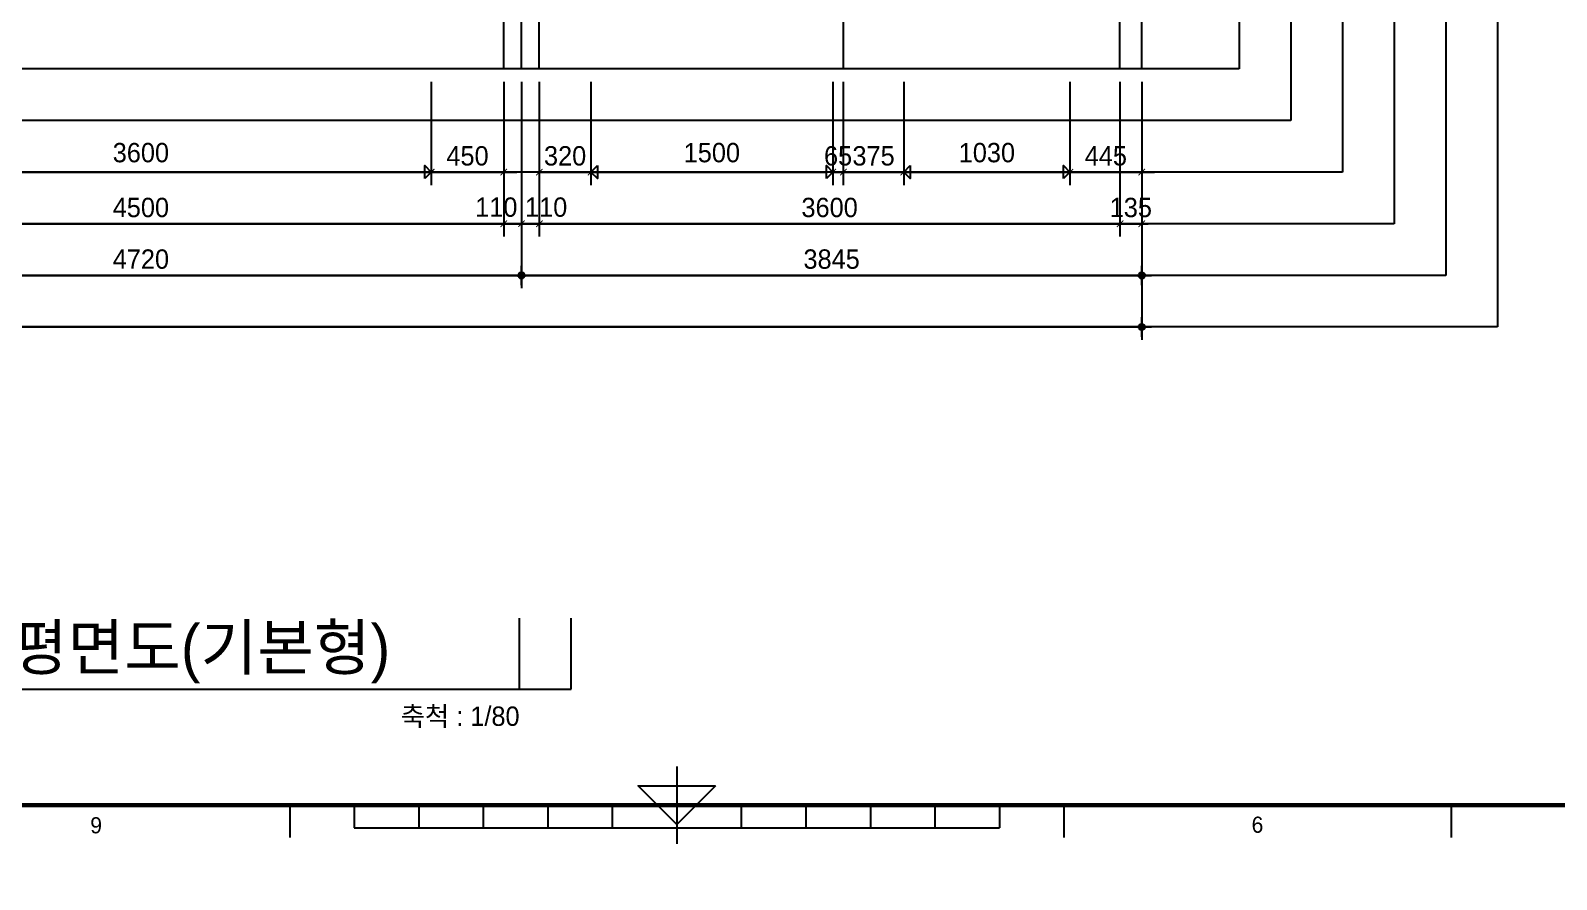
# Model space of a CAD drawing. Header units: millimetres. Extents: x -24416 to 92204, y -190080 to 23760.
# Drawn here: x 12833 to 22294, y -47300 to -42038 of the extents above; entities that cross this region are included whole.
import ezdxf
from ezdxf.enums import TextEntityAlignment as Align
from ezdxf.xclip import XClip

# ---------------------------------------------------------------- set-up
doc = ezdxf.new("R2010")
doc.units = ezdxf.units.MM
doc.header["$LTSCALE"] = 50
doc.header["$XCLIPFRAME"] = 0
doc.linetypes.add('AUDIT_D_220706163347-0', pattern=[0])
doc.linetypes.add('CEN', pattern=[62, 60, -1, 0, -1])
doc.layers.get('defpoints').update_dxf_attribs({"color": 139})
for name, color, linetype in [('AA-BORD-FORM', 7, 'Continuous'), ('AA-BORD-TEXT', 3, 'Continuous'), ('AA-XXXX-DIMS', 7, 'Continuous'), ('AA-XXXX-SYMB', 7, 'Continuous'), ('AA-XXXX-TEXT', 3, 'Continuous'), ('ARDM', 7, 'Continuous'), ('CEN_CON', 1, 'CEN'), ('CEN_WALL', 12, 'CEN'), ('DIM', 7, 'AUDIT_D_220706163347-0')]:
    doc.layers.add(name, color=color, linetype=linetype)
doc.layers.add('Defpoint', color=135, linetype='Continuous', plot=False)
doc.layers.add('MC', color=135, linetype='Continuous', plot=False)
doc.styles.add('HAUD01', font='Dotum.ttf')
doc.styles.add('맑은고딕', font='malgun.ttf', dxfattribs={"width": 0.9})
doc.dimstyles.new('DIM_40', dxfattribs={"dimscale": 40, "dimtxt": 3, "dimasz": 1, "dimexe": 2, "dimexo": 2, "dimgap": 1, "dimtad": 1, "dimdec": 0, "dimzin": 0, "dimdsep": 46, "dimtxsty": '맑은고딕', "dimblk1": 'DIMDOT', "dimblk2": 'DIMDOT', "dimsah": 1, "dimcen": 0.09, "dimdle": 2, "dimclrd": 7, "dimclre": 7, "dimclrt": 3, "dimadec": 0, "dimazin": 0, "dimtfac": 1, "dimtdec": 0, "dimtix": 1, "dimtmove": 2, "dimatfit": 3, "dimldrblk": 'DIMDOT', "dimfxl": 2, "dimtolj": 1, "dimtzin": 0, "dimarcsym": 0})
doc.dimstyles.new('MCDIM_40', dxfattribs={"dimscale": 40, "dimtxt": 3, "dimasz": 1, "dimexe": 2, "dimexo": 2, "dimgap": 1, "dimtad": 1, "dimdec": 0, "dimzin": 0, "dimdsep": 46, "dimtxsty": '맑은고딕', "dimblk1": 'ARCHTICK', "dimblk2": 'ARCHTICK', "dimsah": 1, "dimcen": 0.09, "dimdle": 2, "dimclrd": 7, "dimclre": 7, "dimclrt": 3, "dimadec": 0, "dimazin": 0, "dimtfac": 1, "dimtdec": 0, "dimtix": 1, "dimtmove": 2, "dimatfit": 3, "dimldrblk": 'ARCHTICK', "dimfxl": 1, "dimtolj": 1, "dimtzin": 0, "dimarcsym": 0})
doc.dimstyles.new('외부80-WIN', dxfattribs={"dimscale": 40, "dimtxt": 3, "dimasz": 1, "dimexe": 2, "dimexo": 2.5, "dimgap": 1.5, "dimtad": 1, "dimdec": 0, "dimzin": 0, "dimdsep": 46, "dimtxsty": '맑은고딕', "dimblk": 'DO2-2', "dimblk1": 'DO2-2', "dimblk2": 'DIMDOT', "dimcen": 0.09, "dimdle": 2, "dimclrd": 7, "dimclre": 7, "dimclrt": 3, "dimadec": 0, "dimazin": 0, "dimtfac": 1, "dimtdec": 0, "dimtix": 1, "dimtmove": 2, "dimatfit": 3, "dimldrblk": 'DO2-2', "dimfxl": 1, "dimtolj": 1, "dimtzin": 0, "dimarcsym": 0})

# ---------------------------------------------------------------- blocks, each defined once
blk = doc.blocks.new('XR-FORM 청주월명')
at = {"layer": 'AA-BORD-FORM', "color": 2}
for p, q in [((421, 23), (421, 11)), ((361, 17), (361, 12)), ((371, 17), (371, 13.5)), ((381, 17), (381, 13.5)), ((391, 17), (391, 13.5)), ((401, 17), (401, 13.5)), ((411, 17), (411, 13.5)), ((431, 17), (431, 13.5)), ((441, 17), (441, 13.5)), ((451, 17), (451, 13.5)), ((461, 17), (461, 13.5)), ((471, 17), (471, 13.5)), ((481, 17), (481, 12)), ((541, 17), (541, 12)), ((371, 13.5), (471, 13.5))]:
    blk.add_line(p, q, dxfattribs=at)
at = {"layer": 'AA-BORD-FORM', "color": 2, "const_width": 0.682}
blk.add_lwpolyline([(21, 17), (21, 577), (821, 577), (821, 17)], close=True, dxfattribs=at)
at = {"layer": 'AA-BORD-FORM', "color": 2}
blk.add_lwpolyline([(427, 20), (421, 14), (415, 20)], close=True, dxfattribs=at)
at = {"layer": 'AA-BORD-TEXT', "color": 7, "style": 'HAUD01'}
for s, p in [('9', (331, 13.9)), ('6', (511, 13.99))]:
    blk.add_text(s, height=2.5, dxfattribs=at).set_placement(p, align=Align.MIDDLE_CENTER)
blk = doc.blocks.new('U-84A(확장)1')
at = {"layer": 'CEN_CON'}
blk.add_line((0, 0), (15195, 0), dxfattribs=at)
blk = doc.blocks.new('U-84A(기본)', base_point=(206477.1, -21253.3))
at = {"layer": 'CEN_CON'}
for p, q in [((217262.1, -21553.3), (217262.1, -10618.3)), ((221107.1, -21553.3), (221107.1, -10618.3))]:
    blk.add_line(p, q, dxfattribs=at)
at = {"layer": 'CEN_WALL'}
blk.add_line((219257.1, -19283.3), (219257.1, -21553.3), dxfattribs=at)
at = {"layer": 'MC'}
for p, q in [((217152.1, -21553.3), (217152.1, -10618.3)), ((220972.1, -21553.3), (220972.1, -10618.3)), ((217372.1, -21553.3), (217372.1, -15523.3))]:
    blk.add_line(p, q, dxfattribs=at)
blk = doc.blocks.new('DIMDOT')
at = {"layer": 'AA-XXXX-DIMS'}
for p, q in [((-1.5, 0), (1.5, 0)), ((0, -1.5), (0, 1.5))]:
    blk.add_line(p, q, dxfattribs=at)
for radius in [0.5, 0.25]:
    blk.add_circle((0, 0), radius, dxfattribs=at)
blk = doc.blocks.new('*D565')
at = {"layer": 'defpoints', "color": 0, "transparency": 16777216}
for p in [(8179.3, -66035.4), (22809.3, -66035.4), (22809.3, -67635.4)]:
    blk.add_point(p, dxfattribs=at)
at = {"layer": 'DIM', "color": 7, "lineweight": -2, "transparency": 16777216}
for p, q in [((8179.3, -66115.4), (8179.3, -67715.4)), ((22809.3, -66115.4), (22809.3, -67715.4)), ((8219.3, -67635.4), (22769.3, -67635.4))]:
    blk.add_line(p, q, dxfattribs=at)
at = {"layer": 'DIM', "color": 7, "lineweight": -2, "transparency": 16777216, "xscale": 40, "yscale": 40, "zscale": 40, "rotation": 180}
blk.add_blockref('DIMDOT', (8179.3, -67635.4), dxfattribs=at)
at = {"layer": 'DIM', "color": 7, "lineweight": -2, "transparency": 16777216, "xscale": 40, "yscale": 40, "zscale": 40}
blk.add_blockref('DIMDOT', (22809.3, -67635.4), dxfattribs=at)
at = {"layer": 'DIM', "color": 3, "transparency": 16777216, "insert": (15494.3, -67535.3), "char_height": 120, "attachment_point": 5, "style": 'HAUD01'}
blk.add_mtext('\\A1;14630', dxfattribs=at)
blk = doc.blocks.new('*D568')
at = {"layer": 'defpoints', "color": 0, "transparency": 16777216}
for p in [(14244.3, -66035.4), (18964.3, -66035.4), (18964.3, -67315.4)]:
    blk.add_point(p, dxfattribs=at)
at = {"layer": 'DIM', "color": 7, "lineweight": -2, "transparency": 16777216}
for p, q in [((14244.3, -66115.4), (14244.3, -67395.4)), ((18964.3, -66115.4), (18964.3, -67395.4)), ((14284.3, -67315.4), (18924.3, -67315.4))]:
    blk.add_line(p, q, dxfattribs=at)
at = {"layer": 'DIM', "color": 7, "lineweight": -2, "transparency": 16777216, "xscale": 40, "yscale": 40, "zscale": 40, "rotation": 180}
blk.add_blockref('DIMDOT', (14244.3, -67315.4), dxfattribs=at)
at = {"layer": 'DIM', "color": 7, "lineweight": -2, "transparency": 16777216, "xscale": 40, "yscale": 40, "zscale": 40}
blk.add_blockref('DIMDOT', (18964.3, -67315.4), dxfattribs=at)
at = {"layer": 'DIM', "color": 3, "transparency": 16777216, "insert": (16604.3, -67215.3), "char_height": 120, "attachment_point": 5, "style": 'HAUD01'}
blk.add_mtext('\\A1;4720', dxfattribs=at)
blk = doc.blocks.new('*D569')
at = {"layer": 'defpoints', "color": 0, "transparency": 16777216}
for p in [(18964.3, -66035.4), (22809.3, -66035.4), (22809.3, -67315.4)]:
    blk.add_point(p, dxfattribs=at)
at = {"layer": 'DIM', "color": 7, "lineweight": -2, "transparency": 16777216}
for p, q in [((18964.3, -66115.4), (18964.3, -67395.4)), ((22809.3, -66115.4), (22809.3, -67395.4)), ((19004.3, -67315.4), (22769.3, -67315.4))]:
    blk.add_line(p, q, dxfattribs=at)
at = {"layer": 'DIM', "color": 7, "lineweight": -2, "transparency": 16777216, "xscale": 40, "yscale": 40, "zscale": 40, "rotation": 180}
blk.add_blockref('DIMDOT', (18964.3, -67315.4), dxfattribs=at)
at = {"layer": 'DIM', "color": 7, "lineweight": -2, "transparency": 16777216, "xscale": 40, "yscale": 40, "zscale": 40}
blk.add_blockref('DIMDOT', (22809.3, -67315.4), dxfattribs=at)
at = {"layer": 'DIM', "color": 3, "transparency": 16777216, "insert": (20886.8, -67215.3), "char_height": 120, "attachment_point": 5, "style": 'HAUD01'}
blk.add_mtext('\\A1;3845', dxfattribs=at)
blk = doc.blocks.new('_ArchTick')
at = {"color": 0, "linetype": 'ByBlock', "const_width": 0.15}
blk.add_lwpolyline([(-0.5, -0.5), (0.5, 0.5)], dxfattribs=at)
blk = doc.blocks.new('*D577')
at = {"layer": 'defpoints', "color": 0, "transparency": 16777216}
for p in [(14354.3, -66035.4), (18854.3, -66035.4), (18854.3, -66995.4)]:
    blk.add_point(p, dxfattribs=at)
at = {"layer": 'DIM', "color": 7, "lineweight": -2, "transparency": 16777216}
for p, q in [((14354.3, -66115.4), (14354.3, -67075.4)), ((18854.3, -66115.4), (18854.3, -67075.4)), ((14274.3, -66995.4), (18934.3, -66995.4))]:
    blk.add_line(p, q, dxfattribs=at)
at = {"layer": 'DIM', "color": 7, "lineweight": -2, "transparency": 16777216, "xscale": 40, "yscale": 40, "zscale": 40, "rotation": 180}
blk.add_blockref('_ArchTick', (14354.3, -66995.4), dxfattribs=at)
at = {"layer": 'DIM', "color": 7, "lineweight": -2, "transparency": 16777216, "xscale": 40, "yscale": 40, "zscale": 40}
blk.add_blockref('_ArchTick', (18854.3, -66995.4), dxfattribs=at)
at = {"layer": 'DIM', "color": 3, "transparency": 16777216, "insert": (16604.3, -66895.3), "char_height": 120, "attachment_point": 5, "style": 'HAUD01'}
blk.add_mtext('\\A1;4500', dxfattribs=at)
blk = doc.blocks.new('*D578')
at = {"layer": 'defpoints', "color": 0, "transparency": 16777216}
for p in [(18854.3, -66035.4), (18964.3, -66035.4), (18964.3, -66995.4)]:
    blk.add_point(p, dxfattribs=at)
at = {"layer": 'DIM', "color": 7, "lineweight": -2, "transparency": 16777216}
for p, q in [((18854.3, -66115.4), (18854.3, -67075.4)), ((18964.3, -66115.4), (18964.3, -67075.4)), ((18774.3, -66995.4), (19044.3, -66995.4))]:
    blk.add_line(p, q, dxfattribs=at)
at = {"layer": 'DIM', "color": 7, "lineweight": -2, "transparency": 16777216, "xscale": 40, "yscale": 40, "zscale": 40, "rotation": 180}
blk.add_blockref('_ArchTick', (18854.3, -66995.4), dxfattribs=at)
at = {"layer": 'DIM', "color": 7, "lineweight": -2, "transparency": 16777216, "xscale": 40, "yscale": 40, "zscale": 40}
blk.add_blockref('_ArchTick', (18964.3, -66995.4), dxfattribs=at)
at = {"layer": 'DIM', "color": 3, "transparency": 16777216, "insert": (18807.8, -66893.1), "char_height": 120, "attachment_point": 5, "style": 'HAUD01'}
blk.add_mtext('\\A1;110', dxfattribs=at)
blk = doc.blocks.new('*D579')
at = {"layer": 'defpoints', "color": 0, "transparency": 16777216}
for p in [(18964.3, -66035.4), (19074.3, -66035.4), (19074.3, -66995.4)]:
    blk.add_point(p, dxfattribs=at)
at = {"layer": 'DIM', "color": 7, "lineweight": -2, "transparency": 16777216}
for p, q in [((18964.3, -66115.4), (18964.3, -67075.4)), ((19074.3, -66115.4), (19074.3, -67075.4)), ((18884.3, -66995.4), (19154.3, -66995.4))]:
    blk.add_line(p, q, dxfattribs=at)
at = {"layer": 'DIM', "color": 7, "lineweight": -2, "transparency": 16777216, "xscale": 40, "yscale": 40, "zscale": 40, "rotation": 180}
blk.add_blockref('_ArchTick', (18964.3, -66995.4), dxfattribs=at)
at = {"layer": 'DIM', "color": 7, "lineweight": -2, "transparency": 16777216, "xscale": 40, "yscale": 40, "zscale": 40}
blk.add_blockref('_ArchTick', (19074.3, -66995.4), dxfattribs=at)
at = {"layer": 'DIM', "color": 3, "transparency": 16777216, "insert": (19116.8, -66893.1), "char_height": 120, "attachment_point": 5, "style": 'HAUD01'}
blk.add_mtext('\\A1;110', dxfattribs=at)
blk = doc.blocks.new('*D580')
at = {"layer": 'defpoints', "color": 0, "transparency": 16777216}
for p in [(19074.3, -66035.4), (22674.3, -66035.4), (22674.3, -66995.4)]:
    blk.add_point(p, dxfattribs=at)
at = {"layer": 'DIM', "color": 7, "lineweight": -2, "transparency": 16777216}
for p, q in [((19074.3, -66115.4), (19074.3, -67075.4)), ((22674.3, -66115.4), (22674.3, -67075.4)), ((18994.3, -66995.4), (22754.3, -66995.4))]:
    blk.add_line(p, q, dxfattribs=at)
at = {"layer": 'DIM', "color": 7, "lineweight": -2, "transparency": 16777216, "xscale": 40, "yscale": 40, "zscale": 40, "rotation": 180}
blk.add_blockref('_ArchTick', (19074.3, -66995.4), dxfattribs=at)
at = {"layer": 'DIM', "color": 7, "lineweight": -2, "transparency": 16777216, "xscale": 40, "yscale": 40, "zscale": 40}
blk.add_blockref('_ArchTick', (22674.3, -66995.4), dxfattribs=at)
at = {"layer": 'DIM', "color": 3, "transparency": 16777216, "insert": (20874.3, -66895.3), "char_height": 120, "attachment_point": 5, "style": 'HAUD01'}
blk.add_mtext('\\A1;3600', dxfattribs=at)
blk = doc.blocks.new('*D581')
at = {"layer": 'defpoints', "color": 0, "transparency": 16777216}
for p in [(22674.3, -66035.4), (22809.3, -66035.4), (22809.3, -66995.4)]:
    blk.add_point(p, dxfattribs=at)
at = {"layer": 'DIM', "color": 7, "lineweight": -2, "transparency": 16777216}
for p, q in [((22674.3, -66115.4), (22674.3, -67075.4)), ((22809.3, -66115.4), (22809.3, -67075.4)), ((22674.3, -66995.4), (22634.3, -66995.4)), ((22674.3, -66995.4), (22809.3, -66995.4)), ((22809.3, -66995.4), (22849.3, -66995.4))]:
    blk.add_line(p, q, dxfattribs=at)
at = {"layer": 'DIM', "color": 7, "lineweight": -2, "transparency": 16777216, "xscale": 40, "yscale": 40, "zscale": 40}
blk.add_blockref('_ArchTick', (22674.3, -66995.4), dxfattribs=at)
at = {"layer": 'DIM', "color": 7, "lineweight": -2, "transparency": 16777216, "xscale": 40, "yscale": 40, "zscale": 40, "rotation": 180}
blk.add_blockref('_ArchTick', (22809.3, -66995.4), dxfattribs=at)
at = {"layer": 'DIM', "color": 3, "transparency": 16777216, "insert": (22741.8, -66895.3), "char_height": 120, "attachment_point": 5, "style": 'HAUD01'}
blk.add_mtext('\\A1;135', dxfattribs=at)
blk = doc.blocks.new('DO2-2')
at = {"layer": 'ARDM'}
blk.add_line((0, 0), (-2, 0), dxfattribs=at)
blk.add_lwpolyline([(-1, -1), (-1, 1), (0, 0)], close=True, dxfattribs=at)
blk = doc.blocks.new('*D589')
at = {"layer": 'defpoints', "color": 0, "transparency": 16777216}
for p in [(14804.3, -66035.4), (18404.3, -66035.4), (18404.3, -66675.4)]:
    blk.add_point(p, dxfattribs=at)
at = {"layer": 'DIM', "color": 7, "lineweight": -2, "transparency": 16777216}
for p, q in [((14804.3, -66135.4), (14804.3, -66755.4)), ((18404.3, -66135.4), (18404.3, -66755.4)), ((14844.3, -66675.4), (18364.3, -66675.4))]:
    blk.add_line(p, q, dxfattribs=at)
at = {"layer": 'DIM', "color": 7, "lineweight": -2, "transparency": 16777216, "xscale": 40, "yscale": 40, "zscale": 40, "rotation": 180}
blk.add_blockref('DO2-2', (14804.3, -66675.4), dxfattribs=at)
at = {"layer": 'DIM', "color": 7, "lineweight": -2, "transparency": 16777216, "xscale": 40, "yscale": 40, "zscale": 40}
blk.add_blockref('DO2-2', (18404.3, -66675.4), dxfattribs=at)
at = {"layer": 'DIM', "color": 3, "transparency": 16777216, "insert": (16604.3, -66555.3), "char_height": 120, "attachment_point": 5, "style": 'HAUD01'}
blk.add_mtext('\\A1;3600', dxfattribs=at)
blk = doc.blocks.new('*D590')
at = {"layer": 'defpoints', "color": 0, "transparency": 16777216}
for p in [(18404.3, -66035.4), (18854.3, -66035.4), (18854.3, -66675.4)]:
    blk.add_point(p, dxfattribs=at)
at = {"layer": 'DIM', "color": 7, "lineweight": -2, "transparency": 16777216}
for p, q in [((18404.3, -66115.4), (18404.3, -66755.4)), ((18854.3, -66115.4), (18854.3, -66755.4)), ((18324.3, -66675.4), (18934.3, -66675.4))]:
    blk.add_line(p, q, dxfattribs=at)
at = {"layer": 'DIM', "color": 7, "lineweight": -2, "transparency": 16777216, "xscale": 40, "yscale": 40, "zscale": 40, "rotation": 180}
blk.add_blockref('_ArchTick', (18404.3, -66675.4), dxfattribs=at)
at = {"layer": 'DIM', "color": 7, "lineweight": -2, "transparency": 16777216, "xscale": 40, "yscale": 40, "zscale": 40}
blk.add_blockref('_ArchTick', (18854.3, -66675.4), dxfattribs=at)
at = {"layer": 'DIM', "color": 3, "transparency": 16777216, "insert": (18629.3, -66575.3), "char_height": 120, "attachment_point": 5, "style": 'HAUD01'}
blk.add_mtext('\\A1;450', dxfattribs=at)
blk = doc.blocks.new('*D591')
at = {"layer": 'defpoints', "color": 0, "transparency": 16777216}
for p in [(19074.3, -66035.4), (19394.3, -66035.4), (19394.3, -66675.4)]:
    blk.add_point(p, dxfattribs=at)
at = {"layer": 'DIM', "color": 7, "lineweight": -2, "transparency": 16777216}
for p, q in [((19074.3, -66115.4), (19074.3, -66755.4)), ((19394.3, -66115.4), (19394.3, -66755.4)), ((19074.3, -66675.4), (19034.3, -66675.4)), ((19074.3, -66675.4), (19394.3, -66675.4)), ((19394.3, -66675.4), (19434.3, -66675.4))]:
    blk.add_line(p, q, dxfattribs=at)
at = {"layer": 'DIM', "color": 7, "lineweight": -2, "transparency": 16777216, "xscale": 40, "yscale": 40, "zscale": 40}
blk.add_blockref('_ArchTick', (19074.3, -66675.4), dxfattribs=at)
at = {"layer": 'DIM', "color": 7, "lineweight": -2, "transparency": 16777216, "xscale": 40, "yscale": 40, "zscale": 40, "rotation": 180}
blk.add_blockref('_ArchTick', (19394.3, -66675.4), dxfattribs=at)
at = {"layer": 'DIM', "color": 3, "transparency": 16777216, "insert": (19234.3, -66575.3), "char_height": 120, "attachment_point": 5, "style": 'HAUD01'}
blk.add_mtext('\\A1;320', dxfattribs=at)
blk = doc.blocks.new('*D592')
at = {"layer": 'defpoints', "color": 0, "transparency": 16777216}
for p in [(19394.3, -66035.4), (20894.3, -66035.4), (20894.3, -66675.4)]:
    blk.add_point(p, dxfattribs=at)
at = {"layer": 'DIM', "color": 7, "lineweight": -2, "transparency": 16777216}
for p, q in [((19394.3, -66135.4), (19394.3, -66755.4)), ((20894.3, -66135.4), (20894.3, -66755.4)), ((19434.3, -66675.4), (20854.3, -66675.4))]:
    blk.add_line(p, q, dxfattribs=at)
at = {"layer": 'DIM', "color": 7, "lineweight": -2, "transparency": 16777216, "xscale": 40, "yscale": 40, "zscale": 40, "rotation": 180}
blk.add_blockref('DO2-2', (19394.3, -66675.4), dxfattribs=at)
at = {"layer": 'DIM', "color": 7, "lineweight": -2, "transparency": 16777216, "xscale": 40, "yscale": 40, "zscale": 40}
blk.add_blockref('DO2-2', (20894.3, -66675.4), dxfattribs=at)
at = {"layer": 'DIM', "color": 3, "transparency": 16777216, "insert": (20144.3, -66555.3), "char_height": 120, "attachment_point": 5, "style": 'HAUD01'}
blk.add_mtext('\\A1;1500', dxfattribs=at)
blk = doc.blocks.new('*D593')
at = {"layer": 'defpoints', "color": 0, "transparency": 16777216}
for p in [(20894.3, -66035.4), (20959.3, -66035.4), (20959.3, -66675.4)]:
    blk.add_point(p, dxfattribs=at)
at = {"layer": 'DIM', "color": 7, "lineweight": -2, "transparency": 16777216}
for p, q in [((20894.3, -66115.4), (20894.3, -66755.4)), ((20959.3, -66115.4), (20959.3, -66755.4)), ((20894.3, -66675.4), (20854.3, -66675.4)), ((20894.3, -66675.4), (20959.3, -66675.4)), ((20959.3, -66675.4), (20999.3, -66675.4))]:
    blk.add_line(p, q, dxfattribs=at)
at = {"layer": 'DIM', "color": 7, "lineweight": -2, "transparency": 16777216, "xscale": 40, "yscale": 40, "zscale": 40}
blk.add_blockref('_ArchTick', (20894.3, -66675.4), dxfattribs=at)
at = {"layer": 'DIM', "color": 7, "lineweight": -2, "transparency": 16777216, "xscale": 40, "yscale": 40, "zscale": 40, "rotation": 180}
blk.add_blockref('_ArchTick', (20959.3, -66675.4), dxfattribs=at)
at = {"layer": 'DIM', "color": 3, "transparency": 16777216, "insert": (20926.8, -66575.3), "char_height": 120, "attachment_point": 5, "style": 'HAUD01'}
blk.add_mtext('\\A1;65', dxfattribs=at)
blk = doc.blocks.new('*D594')
at = {"layer": 'defpoints', "color": 0, "transparency": 16777216}
for p in [(20959.3, -66035.4), (21334.3, -66035.4), (21334.3, -66675.4)]:
    blk.add_point(p, dxfattribs=at)
at = {"layer": 'DIM', "color": 7, "lineweight": -2, "transparency": 16777216}
for p, q in [((20959.3, -66115.4), (20959.3, -66755.4)), ((21334.3, -66115.4), (21334.3, -66755.4)), ((20879.3, -66675.4), (21414.3, -66675.4))]:
    blk.add_line(p, q, dxfattribs=at)
at = {"layer": 'DIM', "color": 7, "lineweight": -2, "transparency": 16777216, "xscale": 40, "yscale": 40, "zscale": 40, "rotation": 180}
blk.add_blockref('_ArchTick', (20959.3, -66675.4), dxfattribs=at)
at = {"layer": 'DIM', "color": 7, "lineweight": -2, "transparency": 16777216, "xscale": 40, "yscale": 40, "zscale": 40}
blk.add_blockref('_ArchTick', (21334.3, -66675.4), dxfattribs=at)
at = {"layer": 'DIM', "color": 3, "transparency": 16777216, "insert": (21146.8, -66575.3), "char_height": 120, "attachment_point": 5, "style": 'HAUD01'}
blk.add_mtext('\\A1;375', dxfattribs=at)
blk = doc.blocks.new('*D595')
at = {"layer": 'defpoints', "color": 0, "transparency": 16777216}
for p in [(21334.3, -66035.4), (22364.3, -66035.4), (22364.3, -66675.4)]:
    blk.add_point(p, dxfattribs=at)
at = {"layer": 'DIM', "color": 7, "lineweight": -2, "transparency": 16777216}
for p, q in [((21334.3, -66135.4), (21334.3, -66755.4)), ((22364.3, -66135.4), (22364.3, -66755.4)), ((21374.3, -66675.4), (22324.3, -66675.4))]:
    blk.add_line(p, q, dxfattribs=at)
at = {"layer": 'DIM', "color": 7, "lineweight": -2, "transparency": 16777216, "xscale": 40, "yscale": 40, "zscale": 40, "rotation": 180}
blk.add_blockref('DO2-2', (21334.3, -66675.4), dxfattribs=at)
at = {"layer": 'DIM', "color": 7, "lineweight": -2, "transparency": 16777216, "xscale": 40, "yscale": 40, "zscale": 40}
blk.add_blockref('DO2-2', (22364.3, -66675.4), dxfattribs=at)
at = {"layer": 'DIM', "color": 3, "transparency": 16777216, "insert": (21849.3, -66555.3), "char_height": 120, "attachment_point": 5, "style": 'HAUD01'}
blk.add_mtext('\\A1;1030', dxfattribs=at)
blk = doc.blocks.new('*D596')
at = {"layer": 'defpoints', "color": 0, "transparency": 16777216}
for p in [(22364.3, -66035.4), (22809.3, -66035.4), (22809.3, -66675.4)]:
    blk.add_point(p, dxfattribs=at)
at = {"layer": 'DIM', "color": 7, "lineweight": -2, "transparency": 16777216}
for p, q in [((22364.3, -66115.4), (22364.3, -66755.4)), ((22809.3, -66115.4), (22809.3, -66755.4)), ((22284.3, -66675.4), (22889.3, -66675.4))]:
    blk.add_line(p, q, dxfattribs=at)
at = {"layer": 'DIM', "color": 7, "lineweight": -2, "transparency": 16777216, "xscale": 40, "yscale": 40, "zscale": 40, "rotation": 180}
blk.add_blockref('_ArchTick', (22364.3, -66675.4), dxfattribs=at)
at = {"layer": 'DIM', "color": 7, "lineweight": -2, "transparency": 16777216, "xscale": 40, "yscale": 40, "zscale": 40}
blk.add_blockref('_ArchTick', (22809.3, -66675.4), dxfattribs=at)
at = {"layer": 'DIM', "color": 3, "transparency": 16777216, "insert": (22586.8, -66575.3), "char_height": 120, "attachment_point": 5, "style": 'HAUD01'}
blk.add_mtext('\\A1;445', dxfattribs=at)
blk = doc.blocks.new('DIM-1108')
at = {"layer": 'DIM'}
for base, p1, p2, dimstyle, override, picture, middle in [((22809.3, -67635.4), (8179.3, -66035.4), (22809.3, -66035.4), 'DIM_40', {"dimscale": 40, "dimtxsty": 'HAUD01'}, '*D565', (15494.3, -67535.3)), ((18964.3, -67315.4), (14244.3, -66035.4), (18964.3, -66035.4), 'DIM_40', {"dimscale": 40, "dimtxsty": 'HAUD01'}, '*D568', (16604.3, -67215.3)), ((18854.3, -66995.4), (14354.3, -66035.4), (18854.3, -66035.4), 'MCDIM_40', {"dimtxsty": 'HAUD01'}, '*D577', (16604.3, -66895.3)), ((18404.3, -66675.4), (14804.3, -66035.4), (18404.3, -66035.4), '외부80-WIN', {"dimtxsty": 'HAUD01'}, '*D589', (16604.3, -66555.3)), ((18854.3, -66675.4), (18404.3, -66035.4), (18854.3, -66035.4), 'MCDIM_40', {"dimtxsty": 'HAUD01'}, '*D590', (18629.3, -66575.3)), ((22809.3, -67315.4), (18964.3, -66035.4), (22809.3, -66035.4), 'DIM_40', {"dimscale": 40, "dimtxsty": 'HAUD01'}, '*D569', (20886.8, -67215.3)), ((22674.3, -66995.4), (19074.3, -66035.4), (22674.3, -66035.4), 'MCDIM_40', {"dimtxsty": 'HAUD01'}, '*D580', (20874.3, -66895.3)), ((19394.3, -66675.4), (19074.3, -66035.4), (19394.3, -66035.4), 'MCDIM_40', {"dimtxsty": 'HAUD01'}, '*D591', (19234.3, -66575.3)), ((20894.3, -66675.4), (19394.3, -66035.4), (20894.3, -66035.4), '외부80-WIN', {"dimtxsty": 'HAUD01'}, '*D592', (20144.3, -66555.3)), ((20959.3, -66675.4), (20894.3, -66035.4), (20959.3, -66035.4), 'MCDIM_40', {"dimtxsty": 'HAUD01'}, '*D593', (20926.8, -66575.3)), ((21334.3, -66675.4), (20959.3, -66035.4), (21334.3, -66035.4), 'MCDIM_40', {"dimtxsty": 'HAUD01'}, '*D594', (21146.8, -66575.3)), ((22364.3, -66675.4), (21334.3, -66035.4), (22364.3, -66035.4), '외부80-WIN', {"dimtxsty": 'HAUD01'}, '*D595', (21849.3, -66555.3)), ((22809.3, -66675.4), (22364.3, -66035.4), (22809.3, -66035.4), 'MCDIM_40', {"dimtxsty": 'HAUD01'}, '*D596', (22586.8, -66575.3)), ((22809.3, -66995.4), (22674.3, -66035.4), (22809.3, -66035.4), 'MCDIM_40', {"dimtxsty": 'HAUD01'}, '*D581', (22741.8, -66895.3))]:
    dim = blk.add_linear_dim(base=base, p1=p1, p2=p2, angle=180, dimstyle=dimstyle, override=override, dxfattribs=at)
    dim.commit()
    dim.dimension.update_dxf_attribs({"geometry": picture, "text_midpoint": middle})
for base, p1, p2, picture, middle in [((18964.3, -66995.4), (18854.3, -66035.4), (18964.3, -66035.4), '*D578', (18807.8, -66893.1)), ((19074.3, -66995.4), (18964.3, -66035.4), (19074.3, -66035.4), '*D579', (19116.8, -66893.1))]:
    dim = blk.add_linear_dim(base=base, p1=p1, p2=p2, angle=180, dimstyle='MCDIM_40', override={"dimtxsty": 'HAUD01'}, dxfattribs=at)
    dim.commit()
    dim.dimension.update_dxf_attribs({"geometry": picture, "text_midpoint": middle, "dimtype": 128})

msp = doc.modelspace()

# ---------------------------------------------------------------- linework, layer by layer
at = {"layer": 'AA-XXXX-SYMB', "color": 3}
msp.add_line((7788.4, -46120.9), (16185.3, -46120.9), dxfattribs=at)
at = {"layer": 'Defpoint'}
for p, q in [((15865.3, -46120.9), (15865.3, -45680.9)), ((16185.3, -46120.9), (16185.3, -45680.9))]:
    msp.add_line(p, q, dxfattribs=at)
at = {"layer": 'defpoints'}
for points in [[(21927.5, -43875.4), (2298.4, -43875.4), (2298.4, -26950.4), (21927.5, -26950.4)], [(21607.5, -43555.4), (2618.4, -43555.4), (2618.4, -27270.4), (21607.5, -27270.4)], [(21287.5, -43235.4), (2938.4, -43235.4), (2938.4, -27590.4), (21287.5, -27590.4)], [(20967.5, -42915.4), (3258.4, -42915.4), (3258.4, -27910.4), (20967.5, -27910.4)], [(20647.5, -42595.4), (3578.4, -42595.4), (3578.4, -28230.4), (20647.5, -28230.4)], [(20327.5, -42275.4), (3898.4, -42275.4), (3898.4, -28550.4), (20327.5, -28550.4)]]:
    msp.add_lwpolyline(points, close=True, dxfattribs=at)

# ---------------------------------------------------------------- block references
for name, p in [('DIM-1108', (-3086.8, 23760)), ('U-84A(기본)', (5092.5, -41975.4))]:
    msp.add_blockref(name, p)
at = {"xscale": 40, "yscale": 40, "zscale": 40}
msp.add_blockref('XR-FORM 청주월명', (0, -47520), dxfattribs=at)
ref = msp.add_blockref('U-84A(확장)1', (15563.2, -39449), dxfattribs=dict(xscale=-1, rotation=90))
XClip(ref).set_block_clipping_path([(13420.2065091218, -4720), (26920, 11928.5649148573)])

# ---------------------------------------------------------------- texts
at = {"layer": 'AA-XXXX-TEXT', "style": 'HAUD01'}
msp.add_text('84㎡A형 방수,단열,결로방지 평면도(기본형)', height=280, dxfattribs=at).set_placement((8108.4, -46000.9))
at = {"layer": 'AA-XXXX-TEXT', "insert": (15865.3, -46360.9), "char_height": 120, "attachment_point": 9, "style": 'HAUD01'}
msp.add_mtext('축척 : 1/80', dxfattribs=at)

doc.saveas('drawing.dxf')
